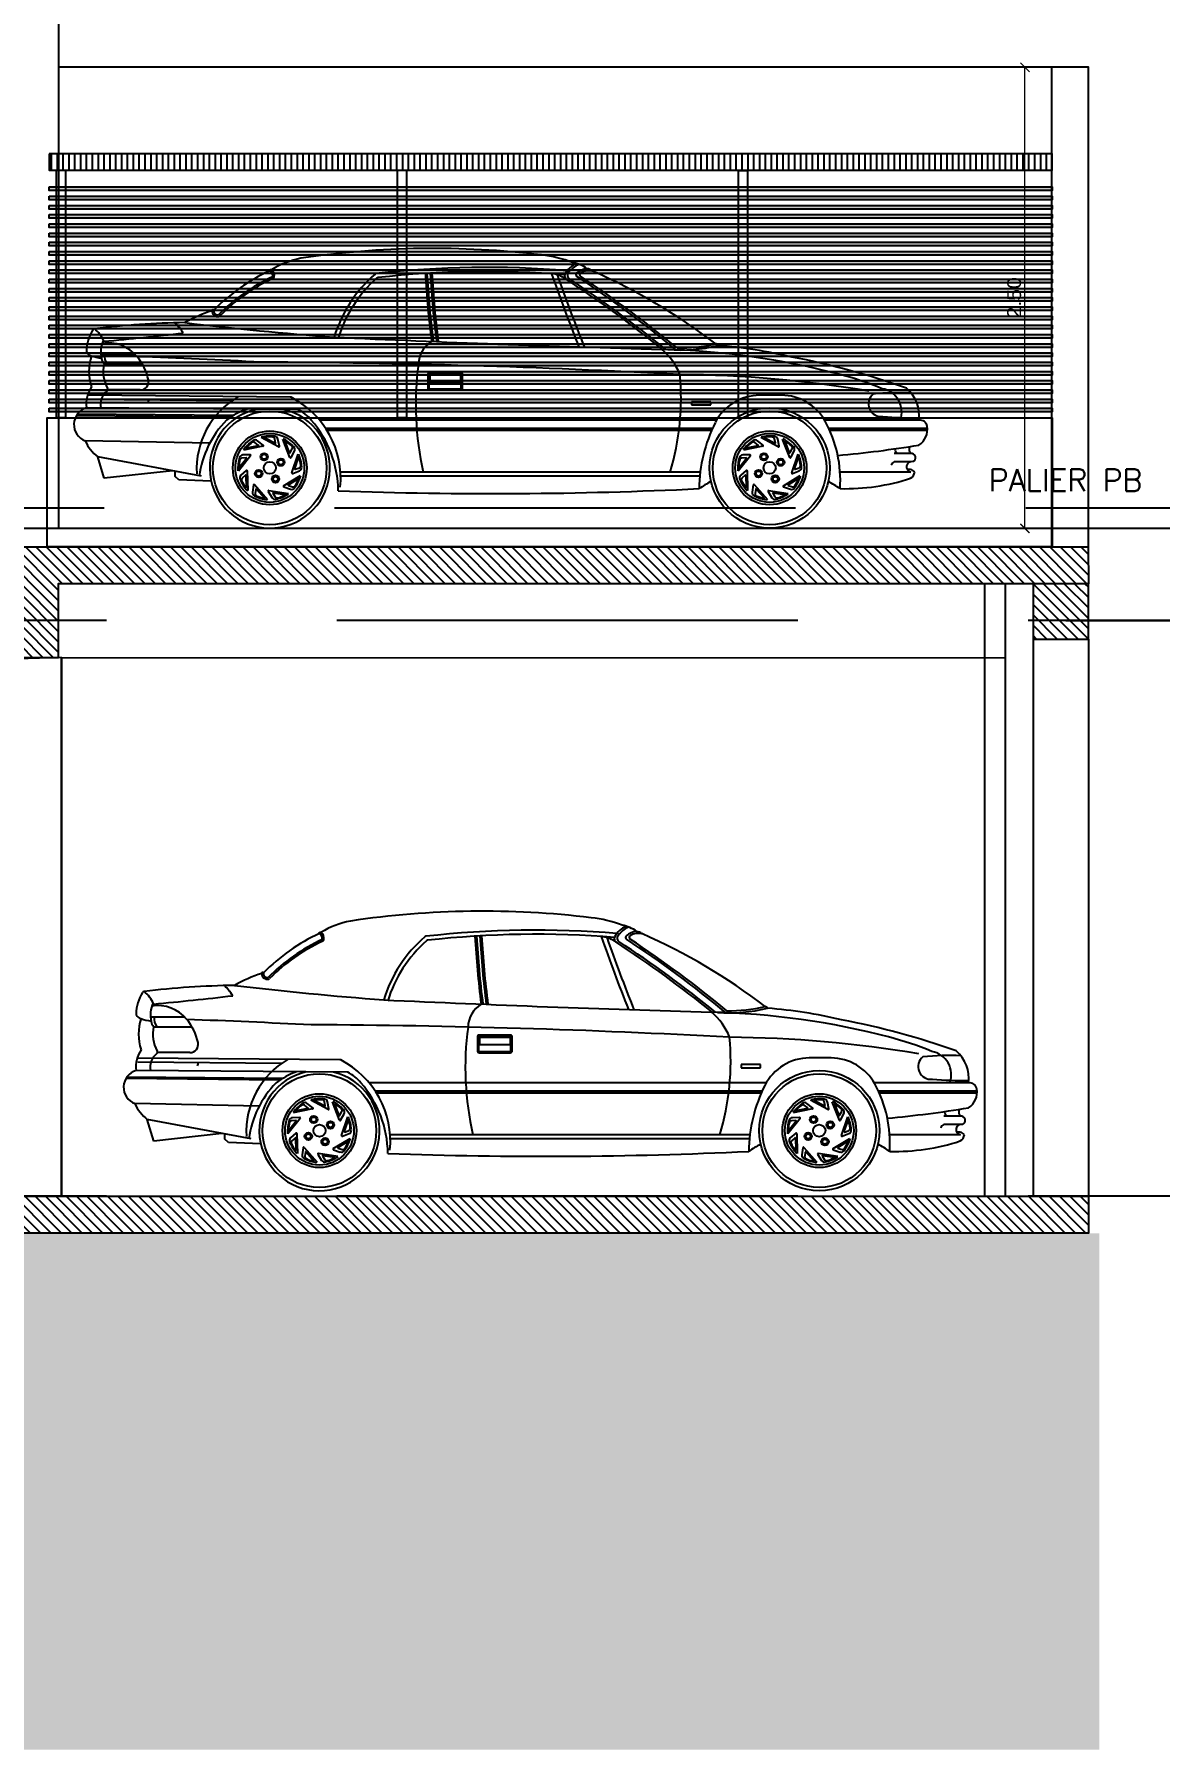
# Model space of a CAD drawing. Header units: metres. Extents: x 126 to 596, y -539 to -70.
# Drawn here: x 364.92 to 371.02, y -403.22 to -393.92 of the extents above; entities that cross this region are included whole.
import ezdxf

# ---------------------------------------------------------------- set-up
doc = ezdxf.new("R2010")
doc.units = ezdxf.units.M
doc.header["$LTSCALE"] = 10
doc.linetypes.add('CENTRO', pattern=[2, 1.25, -0.25, 0.25, -0.25])
doc.linetypes.add('HIDDEN', pattern=[0.375, 0.25, -0.125])
for name, color, linetype in [('-SAN 8', 8, 'CENTRO'), ('0.1', 1, 'Continuous'), ('01', 1, 'Continuous'), ('2', 2, 'Continuous'), ('3', 3, 'Continuous'), ('_ARQ-equipamiento', 8, 'Continuous'), ('A- Hatch Hormigon', 255, 'Continuous'), ('A-Muros', 4, 'Continuous'), ('A-Pisos', 1, 'Continuous'), ('A-Proyección', 1, 'HIDDEN'), ('Dr Ejes en bloque', 4, 'Continuous'), ('PISO', 251, 'Continuous'), ('TCOTA', 1, 'Continuous'), ('Texto', 3, 'Continuous')]:
    doc.layers.add(name, color=color, linetype=linetype)
doc.styles.add('1-50', font='arial.ttf', dxfattribs={"width": 1.1, "height": 0.075})
doc.styles.add('T12', font='romans.shx', dxfattribs={"height": 0.12})
doc.dimstyles.new('1-50', dxfattribs={"dimscale": 0, "dimtxt": 0.075, "dimasz": 0.05, "dimexe": 0, "dimexo": 0.025, "dimgap": 0.02, "dimtad": 1, "dimzin": 4, "dimdsep": 46, "dimtxsty": '1-50', "dimblk": 'ARCHTICK', "dimcen": 0.09, "dimclrd": 256, "dimclre": 8, "dimclrt": 2, "dimadec": 0, "dimazin": 3, "dimtfac": 1, "dimtofl": 0, "dimtmove": 2, "dimatfit": 3, "dimldrblk": 'OPEN90', "dimfxl": 1, "dimtolj": 1, "dimtzin": 0, "dimlwd": 18, "dimlwe": 18, "dimarcsym": 0})
doc.dimstyles.new('DIM50', dxfattribs={"dimtxt": 0.12, "dimasz": 0.07, "dimexe": 0.1, "dimexo": 0.05, "dimgap": 0.06, "dimtad": 1, "dimzin": 4, "dimdsep": 46, "dimtxsty": 'T12', "dimblk1": 'COTA1', "dimblk2": 'COTA1', "dimsah": 1, "dimcen": 0.07, "dimclrt": 3, "dimadec": 0, "dimazin": 0, "dimtfac": 1, "dimtmove": 2, "dimatfit": 0, "dimldrblk": 'COTA1', "dimfxl": 1, "dimtolj": 1, "dimtzin": 4, "dimarcsym": 0})

# ---------------------------------------------------------------- blocks, each defined once
blk = doc.blocks.new('COTA1')
for p, q in [((-1.5, 0), (1, 0)), ((0, 1), (0, -1))]:
    blk.add_line(p, q)
at = {"const_width": 0.2}
blk.add_lwpolyline([(-0.5, -0.5), (0.5, 0.5)], dxfattribs=at)
blk = doc.blocks.new('*D63')
at = {"layer": 'Defpoints', "color": 0, "transparency": 16777216}
for p in [(568.9602, -297.7136), (566.0693, -298.2136), (568.9602, -298.2136)]:
    blk.add_point(p, dxfattribs=at)
at = {"layer": 'TCOTA', "color": 0, "lineweight": -2, "transparency": 16777216}
for p, q in [((569.0102, -297.7136), (569.0602, -297.7136)), ((568.9602, -297.7836), (568.9602, -298.1436)), ((566.1193, -298.2136), (569.0602, -298.2136))]:
    blk.add_line(p, q, dxfattribs=at)
at = {"layer": 'TCOTA', "color": 0, "lineweight": -2, "transparency": 16777216, "xscale": 0.07, "yscale": 0.07, "zscale": 0.07}
for p, rotation in [((568.9602, -297.7136), 90), ((568.9602, -298.2136), 270)]:
    blk.add_blockref('COTA1', p, dxfattribs=dict(at, rotation=rotation))
at = {"layer": 'TCOTA', "color": 3, "transparency": 16777216, "insert": (568.8402, -297.9636), "char_height": 0.12, "attachment_point": 5, "rotation": 90, "style": 'T12'}
blk.add_mtext('\\A1;.50', dxfattribs=at)
blk = doc.blocks.new('Cabrioc')
for p, q in [((-2.0187, 0.9228), (-2.2036, 0.9228)), ((-1.9789, 0.8694), (-2.1896, 0.8694)), ((-0.4313, 0.8147), (-0.4313, 0.7412)), ((-0.4246, 0.8147), (-0.4246, 0.7412)), ((-0.2537, 0.8259), (-0.4201, 0.8259)), ((-0.2537, 0.8192), (-0.4201, 0.8192)), ((-0.2537, 0.8124), (-0.4201, 0.8124)), ((-0.4201, 0.8124), (-0.4201, 0.7726)), ((-0.2537, 0.7726), (-0.4201, 0.7726)), ((-0.2537, 0.8124), (-0.2537, 0.7726)), ((-0.2492, 0.7412), (-0.2492, 0.8147)), ((-0.2425, 0.7412), (-0.2425, 0.8147)), ((-1.493, 0.6721), (-2.2735, 0.6788)), ((-1.1771, 0.6919), (-2.2733, 0.7013)), ((-1.9905, 0.7306), (-2.1671, 0.7306)), ((-0.4201, 0.7367), (-0.2537, 0.7367)), ((-0.4201, 0.73), (-0.2537, 0.73)), ((1.1047, 0.6661), (0.9999, 0.6661)), ((0.9999, 0.6661), (0.9999, 0.6488)), ((1.1047, 0.6488), (1.1047, 0.6661)), ((1.4876, 0.7014), (1.3694, 0.7014)), ((-1.5009, 0.5821), (-2.338, 0.5894)), ((-1.4868, 0.591), (-2.3323, 0.5983)), ((-1.1348, 0.624), (-2.2825, 0.6339)), ((1.1356, 0.5664), (-1.0178, 0.5664)), ((0.9999, 0.6488), (1.1047, 0.6488)), ((2.2333, 0.5664), (1.7214, 0.5664)), ((-1.2409, 0.4215), (-1.3349, 0.4727)), ((-1.2594, 0.4404), (-1.3158, 0.4712)), ((-1.2566, 0.4425), (-1.2613, 0.4656)), ((1.1132, 0.5214), (-0.9846, 0.5214)), ((1.1083, 0.5101), (-0.9774, 0.5101)), ((1.4704, 0.4215), (1.3764, 0.4727)), ((1.4518, 0.4404), (1.3955, 0.4712)), ((1.4547, 0.4425), (1.4499, 0.4656)), ((2.2783, 0.5214), (1.7444, 0.5214)), ((2.2783, 0.5101), (1.7495, 0.5101)), ((-1.6142, 0.4409), (-2.2892, 0.4539)), ((-1.3919, 0.3738), (-1.4587, 0.2901)), ((-1.3945, 0.379), (-1.4338, 0.3779)), ((-1.3251, 0.4251), (-1.43, 0.404)), ((-1.3514, 0.4277), (-1.4144, 0.415)), ((-1.3506, 0.4312), (-1.3691, 0.4458)), ((-1.3237, 0.4308), (-1.3545, 0.4552)), ((-1.2362, 0.425), (-1.2441, 0.4634)), ((-1.1787, 0.3646), (-1.2178, 0.4642)), ((-1.1807, 0.391), (-1.2042, 0.4508)), ((-1.1772, 0.3908), (-1.166, 0.4115)), ((-1.1729, 0.3642), (-1.1542, 0.3988)), ((-1.1677, 0.281), (-1.1335, 0.3825)), ((1.3193, 0.3738), (1.2525, 0.2901)), ((1.3167, 0.379), (1.2775, 0.3779)), ((1.3862, 0.4251), (1.2812, 0.404)), ((1.3598, 0.4277), (1.2968, 0.415)), ((1.3606, 0.4312), (1.3422, 0.4458)), ((1.3875, 0.4308), (1.3567, 0.4552)), ((1.4751, 0.425), (1.4672, 0.4634)), ((1.5325, 0.3646), (1.4935, 0.4642)), ((1.5305, 0.391), (1.5071, 0.4508)), ((1.534, 0.3908), (1.5452, 0.4115)), ((1.5384, 0.3642), (1.557, 0.3988)), ((1.5436, 0.281), (1.5777, 0.3825)), ((2.1883, 0.3864), (2.0985, 0.3864)), ((-1.6592, 0.2626), (-2.2217, 0.3681)), ((-2.1857, 0.2514), (-2.2217, 0.3681)), ((-1.8167, 0.2922), (-2.1857, 0.2514)), ((-1.8007, 0.28), (-1.8007, 0.2893)), ((-1.8007, 0.2614), (-1.8007, 0.28)), ((-1.4138, 0.3588), (-1.4539, 0.3086)), ((-1.4155, 0.2938), (-1.4449, 0.2677)), ((-1.4154, 0.362), (-1.4389, 0.3613)), ((-1.4101, 0.2915), (-1.4075, 0.1845)), ((-1.1634, 0.277), (-1.1269, 0.2915)), ((-1.1523, 0.3025), (-1.1318, 0.3634)), ((-1.1497, 0.3001), (-1.1278, 0.3088)), ((1.0469, 0.2851), (-0.9046, 0.2851)), ((1.2975, 0.3588), (1.2574, 0.3086)), ((1.2957, 0.2938), (1.2664, 0.2677)), ((1.2959, 0.362), (1.2723, 0.3613)), ((1.3011, 0.2915), (1.3037, 0.1845)), ((1.5478, 0.277), (1.5843, 0.2915)), ((1.559, 0.3025), (1.5795, 0.3634)), ((1.5616, 0.3001), (1.5835, 0.3088)), ((2.1888, 0.2851), (1.8054, 0.2851)), ((2.1883, 0.3414), (2.0983, 0.3414)), ((2.1883, 0.2986), (2.1688, 0.2986)), ((-1.782, 0.2428), (-1.8007, 0.2614)), ((-1.6073, 0.2358), (-1.782, 0.2428)), ((-1.4205, 0.2674), (-1.4381, 0.2517)), ((-1.4173, 0.266), (-1.4157, 0.2018)), ((-1.3768, 0.2151), (-1.3825, 0.1762)), ((-1.3712, 0.2168), (-1.3004, 0.1365)), ((-1.3636, 0.1916), (-1.3671, 0.1683)), ((-1.3603, 0.1926), (-1.3178, 0.1445)), ((-1.2129, 0.2099), (-1.1216, 0.2657)), ((-1.2123, 0.2041), (-1.175, 0.1917)), ((-1.1873, 0.2165), (-1.1325, 0.25)), ((-1.1869, 0.213), (-1.1645, 0.2056)), ((1.0444, 0.2626), (-0.9035, 0.2626)), ((1.2907, 0.2674), (1.2731, 0.2517)), ((1.294, 0.266), (1.2956, 0.2018)), ((1.3344, 0.2151), (1.3287, 0.1762)), ((1.3401, 0.2168), (1.4109, 0.1365)), ((1.3476, 0.1916), (1.3442, 0.1683)), ((1.351, 0.1926), (1.3935, 0.1445)), ((1.4983, 0.2099), (1.5897, 0.2657)), ((1.499, 0.2041), (1.5363, 0.1917)), ((1.524, 0.2165), (1.5788, 0.25)), ((1.5244, 0.213), (1.5467, 0.2056)), ((-1.2965, 0.1796), (-1.2759, 0.1462)), ((-1.2933, 0.1846), (-1.1874, 0.1685)), ((-1.2714, 0.1701), (-1.259, 0.1501)), ((-1.2694, 0.1731), (-1.2059, 0.1635)), ((1.4147, 0.1796), (1.4353, 0.1462)), ((1.418, 0.1846), (1.5238, 0.1685)), ((1.4399, 0.1701), (1.4522, 0.1501)), ((1.4418, 0.1731), (1.5053, 0.1635))]:
    blk.add_line(p, q)
for centre, radius in [((-1.288, 0.3076), 0.3082), ((1.4233, 0.3076), 0.3262), ((1.4233, 0.3076), 0.3082), ((-1.288, 0.3076), 0.2002), ((-1.288, 0.3076), 0.1867), ((1.4233, 0.3076), 0.2002), ((1.4233, 0.3076), 0.1867), ((-1.3188, 0.3677), 0.0203), ((-1.3188, 0.3677), 0.0135), ((1.3925, 0.3677), 0.0203), ((1.3925, 0.3677), 0.0135), ((-1.3481, 0.2768), 0.0203), ((-1.3481, 0.2768), 0.0135), ((-1.288, 0.3076), 0.033), ((-1.2279, 0.3384), 0.0203), ((-1.2279, 0.3384), 0.0135), ((1.3632, 0.2768), 0.0203), ((1.3632, 0.2768), 0.0135), ((1.4233, 0.3076), 0.033), ((1.4833, 0.3384), 0.0203), ((1.4833, 0.3384), 0.0135), ((-1.2572, 0.2476), 0.0203), ((-1.2572, 0.2476), 0.0135), ((1.4541, 0.2476), 0.0203), ((1.4541, 0.2476), 0.0135)]:
    blk.add_circle(centre, radius)
for centre, radius, start, end in [((-0.4004, -3.3596), 4.857, 83.06887, 98.5116), ((-1.0292, 0.974), 0.4784, 100.85104, 121.5539), ((0.1219, 0.8238), 0.6413, 68.728, 84.28053), ((0.443, 1.2837), 0.1494, 117.31468, 149.55919), ((0.443, 1.2837), 0.1381, 112.6905, 144.24338), ((0.3158, 1.2224), 0.2027, 54.60199, 79.00083), ((-0.8504, 0.4318), 1.041, 114.85801, 135.41037), ((-0.8504, 0.4318), 1.005, 114.85801, 135.41037), ((-0.8504, 0.4318), 0.996, 114.92333, 135.37013), ((-1.2822, 1.3696), 0.0124, 77.47805, 161.16908), ((-1.302, 1.35), 0.0299, 347.7909, 61.92513), ((-1.302, 1.35), 0.0389, 350.07956, 54.58326), ((-1.2748, 1.3453), 0.0112, 294.92333, 350.07956), ((-0.2274, 0.7968), 0.745, 131.07937, 162.85416), ((-0.2274, 0.7968), 0.7225, 131.58342, 162.85416), ((-0.7095, 1.3499), 0.0112, 96.46505, 131.07937), ((-0.1144, -3.902), 5.2967, 85.23225, 96.46505), ((-0.7009, 1.3304), 0.009, 96.39592, 131.58342), ((-0.1144, -3.902), 5.2742, 85.36047, 96.39592), ((4.7279, 1.6498), 5.1802, 183.18603, 187.27983), ((4.7279, 1.6498), 5.1712, 183.18603, 187.29673), ((4.7279, 1.6498), 5.1532, 183.18603, 187.3307), ((4.7279, 1.6498), 5.1442, 183.18603, 187.34775), ((8.718, 4.2984), 8.9719, 199.11633, 201.81923), ((0.2308, 1.216), 0.1443, 51.06717, 82.1073), ((8.718, 4.2984), 8.9449, 199.19025, 201.89522), ((0.3337, 1.348), 0.0225, 149.55919, 236.92766), ((-3.0366, -3.8274), 6.1535, 50.92485, 56.92766), ((0.3492, 1.3513), 0.0225, 144.24338, 236.82354), ((-3.0366, -3.8274), 6.1648, 50.78917, 56.82354), ((0.3837, 1.3555), 0.0112, 129.55177, 236.57828), ((0.443, 1.2837), 0.1044, 95.37061, 129.55177), ((-3.0366, -3.8274), 6.1985, 50.36982, 56.57828), ((0.4039, 1.3556), 0.0112, 118.53197, 236.42371), ((-3.0366, -3.8274), 6.2098, 50.40592, 56.42371), ((0.443, 1.2837), 0.0931, 77.44662, 118.53197), ((0.4267, 1.3341), 0.0539, 49.21574, 83.02879), ((-0.8455, -1.6013), 3.251, 52.56595, 66.29824), ((-1.351, 0.3835), 0.8154, 107.85667, 119.22982), ((-1.5957, 1.1588), 0.0055, 44.42912, 170.59491), ((-1.5704, 1.1586), 0.0307, 178.02472, 279.50005), ((-1.5704, 1.1586), 0.0217, 169.34911, 281.47164), ((-1.5672, 1.1394), 0.0112, 279.50005, 315.37013), ((-2.0579, 0.936), 0.2246, 147.43468, 178.97552), ((-2.2377, 1.0508), 0.0112, 96.82811, 147.43468), ((-1.6737, -3.659), 4.7547, 90.90976, 96.82811), ((-2.3496, 0.9259), 0.1753, 22.79672, 50.89492), ((-3.6895, 17.4083), 16.4829, 275.22675, 276.7288), ((-1.9529, 0.9258), 0.2251, 30.15651, 48.33491), ((0.5074, 20.1008), 19.1391, 263.22879, 265.66526), ((-2.2712, 0.9398), 0.0112, 178.97552, 205.073), ((-2.2492, 0.9501), 0.0355, 205.073, 258.45127), ((-2.0579, 0.936), 0.1472, 154.34039, 194.15636), ((-2.1647, 0.7834), 0.2019, 39.05616, 99.34027), ((3.8279, 104.5147), 103.608, 267.362797, 268.346466), ((-0.3339, 0.8667), 0.148, 121.14043, 179.02399), ((0.7416, -3.25), 4.2009, 75.32574, 88.6813), ((0.6389, 0.7023), 0.3178, 20.55561, 51.14831), ((0.9379, 1.7894), 0.8431, 265.51724, 284.01005), ((0.9379, 1.7894), 0.8318, 268.84731, 283.39259), ((1.1299, 0.9675), 0.0127, 17.92338, 86.95433), ((0.9316, -1.6896), 2.6693, 76.74028, 85.47805), ((-1.9997, 0.8308), 0.2694, 161.74607, 198.25393), ((-2.161, 1.187), 0.288, 250.66144, 261.99445), ((-2.1513, 0.9052), 0.0496, 185.96476, 223.34881), ((-1.9997, 0.8308), 0.192, 167.87026, 208.64232), ((-2.1054, 0.9167), 0.0797, 173.94548, 216.3362), ((-5.0174, -76.3399), 77.3091, 87.26837, 87.769101), ((-2.225, 0.7266), 0.2845, 11.81262, 40.29898), ((-1.5633, -45.0475), 45.9294, 86.88005, 89.71269), ((1.1476, 0.6503), 1.6442, 172.34929, 192.83304), ((0.7518, -3.2377), 4.2212, 70.42917, 79.18536), ((-2.1178, 0.6539), 0.1658, 146.08954, 186.91899), ((-1.9905, 0.7756), 0.045, 270, 11.81262), ((-0.4201, 0.8147), 0.0112, 90, 180), ((-0.4201, 0.8147), 0.0045, 90, 180), ((-0.2537, 0.8147), 0.0112, 0, 90), ((-0.2537, 0.8147), 0.0045, 0, 90), ((-0.4174, 0.6831), 1.3602, 342.98802, 5.51875), ((0.8809, -5.7225), 6.5366, 80.46867, 89.51277), ((1.3468, -0.9316), 1.8048, 67.60726, 75.4738), ((-2.1178, 0.6539), 0.0884, 127.12573, 193.5067), ((-2.178, 0.7333), 0.0112, 307.12573, 28.64232), ((-2.225, 0.7266), 0.2845, 346.34859, 349.75272), ((-1.2327, 0.3024), 0.4521, 119.92136, 183.39672), ((-1.1772, 0.6806), 0.0112, 62.64047, 89.50604), ((-1.4005, 0.249), 0.4972, 354.61477, 62.64047), ((-0.4201, 0.7412), 0.0112, 180, 270), ((-0.4201, 0.7412), 0.0045, 180, 270), ((-0.2537, 0.7412), 0.0045, 270, 0), ((-0.2537, 0.7412), 0.0112, 270, 0), ((1.3694, 0.4314), 0.27, 90, 153.25586), ((1.4876, 0.4314), 0.27, 28.60975, 90), ((2.0287, 0.6545), 0.0687, 128.65773, 277.17512), ((2.1304, -0.7994), 1.5145, 87.70805, 95.47902), ((2.011, 0.6105), 0.1288, 339.98769, 79.56685), ((2.0385, 0.5903), 0.1962, 353.00409, 49.56872), ((-2.2551, 0.5427), 0.0952, 106.74465, 248.96018), ((-1.1409, 0.1936), 0.5341, 135.72999, 172.57235), ((-1.288, 0.3076), 0.3262, 102.67978, 76.3323), ((-1.2732, 0.235), 0.4152, 109.48638, 127.03941), ((-1.2239, 0.4393), 0.2051, 38.28889, 64.22634), ((-1.5111, 0.1758), 0.5945, 0.77732, 41.07169), ((1.1318, 0.2373), 0.6753, 356.4204, 28.60975), ((2.208, 2.681), 2.1016, 265.34043, 270.72089), ((2.2387, 0.5267), 0.04, 8.52035, 97.73985), ((-1.2855, 0.2338), 0.2462, 84.34415, 101.48811), ((-1.3154, 0.4718), 0.000778, 101.48811, 241.39898), ((-1.2862, 0.3278), 0.1477, 84.34415, 101.48811), ((-1.2727, 0.4632), 0.0117, 11.62645, 84.34415), ((-1.2631, 0.4595), 0.0194, 11.62645, 84.34415), ((-1.3335, 0.2495), 0.2462, 44.34415, 61.48811), ((1.8595, 0.1844), 0.8188, 153.25586, 179.25077), ((1.4258, 0.2338), 0.2462, 84.34415, 101.48811), ((1.3958, 0.4718), 0.000778, 101.48811, 241.39898), ((1.4251, 0.3278), 0.1477, 84.34415, 101.48811), ((1.4385, 0.4632), 0.0117, 11.62645, 84.34415), ((1.4481, 0.4595), 0.0194, 11.62645, 84.34415), ((1.3777, 0.2495), 0.2462, 44.34415, 61.48811), ((2.1777, 0.5167), 0.1019, 303.09007, 9.58693), ((-2.0783, 0.5504), 0.232, 204.59068, 231.80669), ((-1.4332, 0.3585), 0.0194, 91.62645, 164.34415), ((-1.2386, 0.2527), 0.2462, 124.34415, 141.48811), ((-1.4146, 0.4158), 0.000778, 141.48811, 281.39898), ((-1.2996, 0.3243), 0.1477, 124.34415, 141.48811), ((-1.3945, 0.3758), 0.00324, 321.39898, 91.62645), ((-1.3763, 0.4366), 0.0117, 51.62645, 124.34415), ((-1.3666, 0.44), 0.0194, 51.62645, 124.34415), ((-1.3518, 0.4296), 0.00194, 281.39898, 51.62645), ((-1.3257, 0.4283), 0.00324, 281.39898, 51.62645), ((-1.2585, 0.4421), 0.00194, 241.39898, 11.62645), ((-1.2393, 0.4243), 0.00324, 241.39898, 11.62645), ((-1.2034, 0.4511), 0.000778, 61.48811, 201.39898), ((-1.2736, 0.3219), 0.1477, 44.34415, 61.48811), ((-1.1789, 0.3917), 0.00194, 201.39898, 331.62645), ((-1.1763, 0.417), 0.0117, 331.62645, 44.34415), ((-1.1713, 0.408), 0.0194, 331.62645, 44.34415), ((-1.3602, 0.2924), 0.2462, 4.34415, 21.48811), ((1.278, 0.3585), 0.0194, 91.62645, 164.34415), ((1.4726, 0.2527), 0.2462, 124.34415, 141.48811), ((1.2967, 0.4158), 0.000778, 141.48811, 281.39898), ((1.4117, 0.3243), 0.1477, 124.34415, 141.48811), ((1.3168, 0.3758), 0.00324, 321.39898, 91.62645), ((1.3349, 0.4366), 0.0117, 51.62645, 124.34415), ((1.3447, 0.44), 0.0194, 51.62645, 124.34415), ((1.3594, 0.4296), 0.00194, 281.39898, 51.62645), ((1.3855, 0.4283), 0.00324, 281.39898, 51.62645), ((1.4528, 0.4421), 0.00194, 241.39898, 11.62645), ((1.4719, 0.4243), 0.00324, 241.39898, 11.62645), ((1.5078, 0.4511), 0.000778, 61.48811, 201.39898), ((1.4376, 0.3219), 0.1477, 44.34415, 61.48811), ((1.5323, 0.3917), 0.00194, 201.39898, 331.62645), ((1.535, 0.417), 0.0117, 331.62645, 44.34415), ((1.5399, 0.408), 0.0194, 331.62645, 44.34415), ((1.351, 0.2924), 0.2462, 4.34415, 21.48811), ((1.2536, 6.3493), 5.9984, 275.15783, 279.39958), ((2.1242, 0.4042), 0.0194, 157.06895, 247.01167), ((2.2108, 0.4073), 0.0307, 148.08544, 222.91057), ((2.1913, 0.3632), 0.0234, 291.45173, 97.39691), ((-1.2149, 0.2973), 0.2462, 164.34415, 181.48811), ((-1.3075, 0.3129), 0.1477, 164.34415, 181.48811), ((-1.4545, 0.3091), 0.000778, 181.48811, 321.39898), ((-1.4386, 0.3497), 0.0117, 91.62645, 164.34415), ((-1.4134, 0.2914), 0.00324, 1.39898, 131.62645), ((-1.4153, 0.36), 0.00194, 321.39898, 91.62645), ((-1.1757, 0.3658), 0.00324, 201.39898, 331.62645), ((-1.1646, 0.28), 0.00324, 161.39898, 291.62645), ((-1.1504, 0.3019), 0.00194, 161.39898, 291.62645), ((-1.131, 0.3632), 0.000778, 21.48811, 161.39898), ((-1.2678, 0.3093), 0.1477, 4.34415, 21.48811), ((-1.1321, 0.3196), 0.0117, 291.62645, 4.34415), ((-1.1341, 0.3095), 0.0194, 291.62645, 4.34415), ((1.4964, 0.2973), 0.2462, 164.34415, 181.48811), ((1.4037, 0.3129), 0.1477, 164.34415, 181.48811), ((1.2568, 0.3091), 0.000778, 181.48811, 321.39898), ((1.2727, 0.3497), 0.0117, 91.62645, 164.34415), ((1.2979, 0.2914), 0.00324, 1.39898, 131.62645), ((1.2959, 0.36), 0.00194, 321.39898, 91.62645), ((1.5355, 0.3658), 0.00324, 201.39898, 331.62645), ((1.5466, 0.28), 0.00324, 161.39898, 291.62645), ((1.5608, 0.3019), 0.00194, 161.39898, 291.62645), ((1.5802, 0.3632), 0.000778, 21.48811, 161.39898), ((1.4435, 0.3093), 0.1477, 4.34415, 21.48811), ((1.5792, 0.3196), 0.0117, 291.62645, 4.34415), ((1.5772, 0.3095), 0.0194, 291.62645, 4.34415), ((2.1129, 0.3147), 0.0304, 118.83361, 166.63856), ((2.1943, 0.3133), 0.0287, 78.90137, 258.90137), ((2.1838, 0.2661), 0.0329, 35.50322, 82.15555), ((2.1638, 0.2918), 0.0472, 301.24891, 351.93654), ((-1.4319, 0.2532), 0.0194, 131.62645, 204.34415), ((-1.2253, 0.3467), 0.2462, 204.34415, 221.48811), ((-1.4304, 0.243), 0.0117, 131.62645, 204.34415), ((-1.3064, 0.2991), 0.1477, 204.34415, 221.48811), ((-1.4192, 0.2659), 0.00194, 1.39898, 131.62645), ((-1.4165, 0.2018), 0.000778, 221.48811, 1.39898), ((-1.3736, 0.2146), 0.00324, 41.39898, 171.62645), ((-1.3617, 0.1913), 0.00194, 41.39898, 171.62645), ((-1.2112, 0.2072), 0.00324, 121.39898, 251.62645), ((-1.1863, 0.2148), 0.00194, 121.39898, 251.62645), ((-1.1689, 0.2102), 0.0194, 251.62645, 324.34415), ((-1.1608, 0.2166), 0.0117, 251.62645, 324.34415), ((-1.3532, 0.3424), 0.2462, 324.34415, 341.48811), ((-1.2714, 0.296), 0.1477, 324.34415, 341.48811), ((-1.132, 0.2493), 0.000778, 341.48811, 121.39898), ((-0.0707, 23.2876), 23.1192, 267.9029, 272.75566), ((1.4233, -0.3661), 0.6792, 117.90547, 124.27686), ((1.2793, 0.2532), 0.0194, 131.62645, 204.34415), ((1.4859, 0.3467), 0.2462, 204.34415, 221.48811), ((1.2809, 0.243), 0.0117, 131.62645, 204.34415), ((1.4049, 0.2991), 0.1477, 204.34415, 221.48811), ((1.292, 0.2659), 0.00194, 1.39898, 131.62645), ((1.2948, 0.2018), 0.000778, 221.48811, 1.39898), ((1.3377, 0.2146), 0.00324, 41.39898, 171.62645), ((1.3495, 0.1913), 0.00194, 41.39898, 171.62645), ((1.5, 0.2072), 0.00324, 121.39898, 251.62645), ((1.525, 0.2148), 0.00194, 121.39898, 251.62645), ((1.5424, 0.2102), 0.0194, 251.62645, 324.34415), ((1.5504, 0.2166), 0.0117, 251.62645, 324.34415), ((1.3581, 0.3424), 0.2462, 324.34415, 341.48811), ((1.4398, 0.296), 0.1477, 324.34415, 341.48811), ((1.5792, 0.2493), 0.000778, 341.48811, 121.39898), ((1.4233, -0.3661), 0.6792, 55.72314, 62.09453), ((1.8314, 1.3496), 1.1547, 268.72902, 288.00275), ((-1.3633, 0.1734), 0.0194, 171.62645, 244.34415), ((-1.2651, 0.3778), 0.2462, 244.34415, 261.48811), ((-1.3555, 0.1666), 0.0117, 171.62645, 244.34415), ((-1.2966, 0.2893), 0.1477, 244.34415, 261.48811), ((-1.3184, 0.1439), 0.000778, 261.48811, 41.39898), ((-1.2938, 0.1813), 0.00324, 81.39898, 211.62645), ((-1.2594, 0.1564), 0.0194, 211.62645, 284.34415), ((-1.2697, 0.1712), 0.00194, 81.39898, 211.62645), ((-1.2491, 0.1562), 0.0117, 211.62645, 284.34415), ((-1.3156, 0.3761), 0.2462, 284.34415, 301.48811), ((-1.2828, 0.288), 0.1477, 284.34415, 301.48811), ((-1.206, 0.1627), 0.000778, 301.48811, 81.39898), ((1.348, 0.1734), 0.0194, 171.62645, 244.34415), ((1.4462, 0.3778), 0.2462, 244.34415, 261.48811), ((1.3557, 0.1666), 0.0117, 171.62645, 244.34415), ((1.4146, 0.2893), 0.1477, 244.34415, 261.48811), ((1.3929, 0.1439), 0.000778, 261.48811, 41.39898), ((1.4175, 0.1813), 0.00324, 81.39898, 211.62645), ((1.4519, 0.1564), 0.0194, 211.62645, 284.34415), ((1.4415, 0.1712), 0.00194, 81.39898, 211.62645), ((1.4622, 0.1562), 0.0117, 211.62645, 284.34415), ((1.3957, 0.3761), 0.2462, 284.34415, 301.48811), ((1.4285, 0.288), 0.1477, 284.34415, 301.48811), ((1.5052, 0.1627), 0.000778, 301.48811, 81.39898)]:
    blk.add_arc(centre, radius, start, end)
blk = doc.blocks.new('DDA')
at = {"layer": '0.1'}
h = blk.add_hatch(dxfattribs=at)
h.set_pattern_fill('ANSI31', color=253, scale=0.01, angle=45)
h.set_pattern_definition([(90, (-233.76469, -242.210307), (-0.03175, 0), [])])
h.paths.add_polyline_path([(364.995, -347.6831), (364.995, -347.7711), (370.4371, -347.7711), (370.4371, -347.6831)])
at = {"layer": '0.1', "transparency": 33554457}
h = blk.add_hatch(color=253, dxfattribs=at)
h.dxf.hatch_style = 1
h.paths.add_polyline_path([(364.995, -347.8622), (370.4371, -347.8622), (370.4371, -347.8822), (364.995, -347.8822)])
h.paths.add_polyline_path([(364.995, -347.9122), (370.4371, -347.9122), (370.4371, -347.9322), (364.995, -347.9322)])
h.paths.add_polyline_path([(364.995, -347.9622), (370.4371, -347.9622), (370.4371, -347.9822), (364.995, -347.9822)])
h.paths.add_polyline_path([(364.995, -348.0122), (370.4371, -348.0122), (370.4371, -348.0322), (364.995, -348.0322)])
h.paths.add_polyline_path([(364.995, -348.1122), (370.4371, -348.1122), (370.4371, -348.1322), (364.995, -348.1322)])
h.paths.add_polyline_path([(364.995, -348.0622), (370.4371, -348.0622), (370.4371, -348.0822), (364.995, -348.0822)])
h.paths.add_polyline_path([(364.995, -348.1622), (370.4371, -348.1622), (370.4371, -348.1822), (364.995, -348.1822)])
h.paths.add_polyline_path([(364.995, -348.2122), (370.4371, -348.2122), (370.4371, -348.2322), (364.995, -348.2322)])
h.paths.add_polyline_path([(364.995, -348.2622), (370.4371, -348.2622), (370.4371, -348.2822), (364.995, -348.2822)])
h.paths.add_polyline_path([(364.995, -348.3622), (370.4371, -348.3622), (370.4371, -348.3822), (364.995, -348.3822)])
h.paths.add_polyline_path([(364.995, -348.3122), (370.4371, -348.3122), (370.4371, -348.3322), (364.995, -348.3322)])
h.paths.add_polyline_path([(364.995, -348.4122), (370.4371, -348.4122), (370.4371, -348.4322), (364.995, -348.4322)])
h.paths.add_polyline_path([(364.995, -348.4622), (370.4371, -348.4622), (370.4371, -348.4822), (364.995, -348.4822)])
h.paths.add_polyline_path([(364.995, -348.5122), (370.4371, -348.5122), (370.4371, -348.5322), (364.995, -348.5322)])
h.paths.add_polyline_path([(364.995, -348.6122), (370.4371, -348.6122), (370.4371, -348.6322), (364.995, -348.6322)])
h.paths.add_polyline_path([(364.995, -348.5622), (370.4371, -348.5622), (370.4371, -348.5822), (364.995, -348.5822)])
h.paths.add_polyline_path([(364.995, -348.6622), (370.4371, -348.6622), (370.4371, -348.6822), (364.995, -348.6822)])
h.paths.add_polyline_path([(364.995, -348.7122), (370.4371, -348.7122), (370.4371, -348.7322), (364.995, -348.7322)])
h.paths.add_polyline_path([(364.995, -348.7622), (370.4371, -348.7622), (370.4371, -348.7822), (364.995, -348.7822)])
h.paths.add_polyline_path([(364.995, -348.8622), (370.4371, -348.8622), (370.4371, -348.8822), (364.995, -348.8822)])
h.paths.add_polyline_path([(364.995, -348.8122), (370.4371, -348.8122), (370.4371, -348.8322), (364.995, -348.8322)])
h.paths.add_polyline_path([(364.995, -348.9122), (370.4371, -348.9122), (370.4371, -348.9322), (364.995, -348.9322)])
h.paths.add_polyline_path([(364.995, -348.9622), (370.4371, -348.9622), (370.4371, -348.9822), (364.995, -348.9822)])
h.paths.add_polyline_path([(364.995, -349.0122), (370.4371, -349.0122), (370.4371, -349.0322), (364.995, -349.0322)])
h.paths.add_polyline_path([(364.995, -349.0622), (370.4371, -349.0622), (370.4371, -349.0822), (364.995, -349.0822)])
at = {"layer": 'A- Hatch Hormigon', "transparency": 33554687}
h = blk.add_hatch(dxfattribs=at)
h.set_pattern_fill('ANSI31', color=256, scale=0.0125, angle=-90)
h.set_pattern_definition([(315, (0, 26.88116), (0.0280633004, 0.0280633004), [])])
h.paths.add_polyline_path([(342.1673, -349.8133), (341.2456, -349.8133), (341.2453, -350.0647), (341.2453, -350.252), (341.4453, -350.2903), (341.4453, -350.0143), (342.1673, -350.0143)])
h.paths.add_polyline_path([(341.4453, -350.2903), (341.2453, -350.252), (341.2453, -350.4143), (341.4453, -350.4143)])
h.paths.add_polyline_path([(370.6319, -349.8137), (343.2698, -349.8133), (343.2688, -349.8139), (343.2678, -349.8133), (342.1673, -349.8133), (342.1673, -350.0143), (346.3944, -350.0143), (346.3944, -350.4143), (346.5944, -350.4143), (346.5944, -350.0143), (351.6453, -350.0143), (351.6453, -350.4143), (351.8453, -350.4143), (351.8453, -350.0143), (355.3953, -350.0143), (355.3953, -350.4143), (355.5953, -350.4143), (355.5953, -350.0143), (358.0954, -350.0143), (358.0954, -350.4143), (358.2954, -350.4143), (358.2954, -350.0143), (364.8453, -350.0133), (364.8453, -350.4143), (365.0453, -350.4143), (365.0453, -350.0133), (370.6342, -350.0133)])
at = {"color": 1}
blk.add_line((365.0634, -350.4139), (370.1835, -350.4147), dxfattribs=at)
at = {"color": 6}
blk.add_lwpolyline([(370.633, -349.8136), (370.633, -347.2137), (370.433, -347.2137), (370.433, -349.8137)], close=True, dxfattribs=at)
at = {"color": 5}
blk.add_lwpolyline([(341.2456, -349.8133), (370.6319, -349.8137), (370.6342, -350.0133), (365.0453, -350.0133), (365.0453, -350.4143), (364.8453, -350.4143), (364.8453, -350.0133), (358.2954, -350.0143), (358.2954, -350.4143), (358.0954, -350.4143), (358.0954, -350.0143), (355.5953, -350.0143), (355.5953, -350.4143), (355.3953, -350.4143), (355.3953, -350.0143), (351.8453, -350.0143)], dxfattribs=at)
at = {"layer": '0.1', "color": 253}
for points in [[(364.995, -347.6831), (364.995, -347.7711), (370.4371, -347.7711), (370.4371, -347.6831)], [(365.035, -349.1137), (365.035, -347.7711), (365.085, -347.7711), (365.085, -349.1137)], [(366.8849, -349.1144), (366.8849, -347.7719), (366.9349, -347.7719), (366.9349, -349.1144)], [(368.7348, -349.1152), (368.7348, -347.7726), (368.7848, -347.7726), (368.7848, -349.1152)], [(364.995, -347.8622), (370.4371, -347.8622), (370.4371, -347.8822), (364.995, -347.8822)], [(364.995, -347.9122), (370.4371, -347.9122), (370.4371, -347.9322), (364.995, -347.9322)], [(364.995, -347.9622), (370.4371, -347.9622), (370.4371, -347.9822), (364.995, -347.9822)], [(364.995, -348.0122), (370.4371, -348.0122), (370.4371, -348.0322), (364.995, -348.0322)], [(364.995, -348.0622), (370.4371, -348.0622), (370.4371, -348.0822), (364.995, -348.0822)], [(364.995, -348.1122), (370.4371, -348.1122), (370.4371, -348.1322), (364.995, -348.1322)], [(364.995, -348.1622), (370.4371, -348.1622), (370.4371, -348.1822), (364.995, -348.1822)], [(364.995, -348.2122), (370.4371, -348.2122), (370.4371, -348.2322), (364.995, -348.2322)], [(364.995, -348.2622), (370.4371, -348.2622), (370.4371, -348.2822), (364.995, -348.2822)], [(364.995, -348.3122), (370.4371, -348.3122), (370.4371, -348.3322), (364.995, -348.3322)], [(364.995, -348.3622), (370.4371, -348.3622), (370.4371, -348.3822), (364.995, -348.3822)], [(364.995, -348.4122), (370.4371, -348.4122), (370.4371, -348.4322), (364.995, -348.4322)], [(364.995, -348.4622), (370.4371, -348.4622), (370.4371, -348.4822), (364.995, -348.4822)], [(364.995, -348.5122), (370.4371, -348.5122), (370.4371, -348.5322), (364.995, -348.5322)], [(364.995, -348.5622), (370.4371, -348.5622), (370.4371, -348.5822), (364.995, -348.5822)], [(364.995, -348.6122), (370.4371, -348.6122), (370.4371, -348.6322), (364.995, -348.6322)], [(364.995, -348.6622), (370.4371, -348.6622), (370.4371, -348.6822), (364.995, -348.6822)], [(364.995, -348.7122), (370.4371, -348.7122), (370.4371, -348.7322), (364.995, -348.7322)], [(364.995, -348.7622), (370.4371, -348.7622), (370.4371, -348.7822), (364.995, -348.7822)], [(364.995, -348.8122), (370.4371, -348.8122), (370.4371, -348.8322), (364.995, -348.8322)], [(364.995, -348.8622), (370.4371, -348.8622), (370.4371, -348.8822), (364.995, -348.8822)], [(364.995, -348.9122), (370.4371, -348.9122), (370.4371, -348.9322), (364.995, -348.9322)], [(364.995, -348.9622), (370.4371, -348.9622), (370.4371, -348.9822), (364.995, -348.9822)], [(364.995, -349.0122), (370.4371, -349.0122), (370.4371, -349.0322), (364.995, -349.0322)], [(364.995, -349.0622), (370.4371, -349.0622), (370.4371, -349.0822), (364.995, -349.0822)], [(370.4371, -349.8137), (364.9849, -349.8137), (364.9849, -349.1137), (370.4371, -349.1137)]]:
    blk.add_lwpolyline(points, close=True, dxfattribs=at)
at = {"layer": '01', "color": 1}
for points in [[(365.0456, -346.8836), (365.0456, -349.7137)], [(370.433, -347.2137), (365.0456, -347.2137)]]:
    blk.add_lwpolyline(points, dxfattribs=at)
at = {"layer": '3'}
blk.add_line((370.433, -349.7137, 0), (359.714, -349.7137, 0), dxfattribs=at)
at = {"layer": '0.1', "color": 253}
blk.add_blockref('Cabrioc', (367.4807, -349.6931), dxfattribs=at)
blk = doc.blocks.new('H')
at = {"layer": '-SAN 8', "transparency": 33554508}
h = blk.add_hatch(dxfattribs=at)
h.set_pattern_fill('AR-PARQ1', color=256, scale=0.0015, angle=45, style=0)
h.set_pattern_definition([(135, (-66.3667, 6.0953), (-0.64657844, 0), [0.4572, -0.4572]), (135, (-66.3128, 6.1492), (-0.64657844, 0), [0.4572, -0.4572]), (135, (-66.25893, 6.20307), (-0.64657844, 0), [0.4572, -0.4572]), (135, (-66.20505, 6.25695), (-0.64657844, 0), [0.4572, -0.4572]), (135, (-66.15116, 6.31083), (-0.64657844, 0), [0.4572, -0.4572]), (135, (-66.0973, 6.3647), (-0.64657844, 0), [0.4572, -0.4572]), (135, (-66.0434, 6.4186), (-0.64657844, 0), [0.4572, -0.4572]), (45, (-66.69, 6.4186), (0.64657844, 0), [0.4572, -0.4572]), (45, (-66.74386, 6.4725), (0.64657844, 0), [0.4572, -0.4572]), (45, (-66.79774, 6.52636), (0.64657844, 0), [0.4572, -0.4572]), (45, (-66.85162, 6.58024), (0.64657844, 0), [0.4572, -0.4572]), (45, (-66.9055, 6.6341), (0.64657844, 0), [0.4572, -0.4572]), (45, (-66.9594, 6.688), (0.64657844, 0), [0.4572, -0.4572]), (45, (-67.01327, 6.7419), (0.64657844, 0), [0.4572, -0.4572])])
h.paths.add_polyline_path([(276.4605, -13.1283), (270.7725, -13.1283), (270.7725, -15.9258), (276.4605, -15.9258)])
h.paths.add_polyline_path([(304.3237, -13.1259), (286.4612, -13.1259), (286.4612, -15.9258), (304.3237, -15.9258)])
at = {"layer": 'A- Hatch Hormigon', "transparency": 33554687}
h = blk.add_hatch(dxfattribs=at)
h.set_pattern_fill('ANSI31', color=256, scale=0.0125, angle=-90)
h.set_pattern_definition([(315, (-66.36805, 367.361296), (0.0280633004, 0.0280633004), [])])
h.paths.add_polyline_path([(304.265, -9.6046), (304.265, -9.9046), (304.165, -9.9046), (304.165, -9.6046)])
h.paths.add_polyline_path([(304.015, -9.6046), (304.165, -9.6046), (304.165, -9.9046), (304.015, -9.9046)])
h.paths.add_polyline_path([(303.965, -9.9046), (303.965, -9.6046), (304.015, -9.6046), (304.015, -9.9046)])
h.paths.add_polyline_path([(304.265, -9.9046), (304.265, -9.6046)], flags=17)
h = blk.add_hatch(dxfattribs=at)
h.set_pattern_fill('ANSI31', color=1, scale=0.0125, angle=-90)
h.set_pattern_definition([(315, (-66.36805, 367.439185), (0.0280633004, 0.0280633004), [])])
h.paths.add_polyline_path([(271.0821, -12.9249), (270.7861, -12.9249), (270.7861, -13.1258), (271.0821, -13.1258)])
h.paths.add_polyline_path([(304.265, -12.9249), (271.0821, -12.9249), (271.0821, -13.1258), (276.4612, -13.1258), (276.4605, -15.9258), (286.4612, -15.9258), (286.4612, -13.1249), (304.265, -13.1249)])
h.paths.add_polyline_path([(280.7611, -12.9259), (281.3934, -12.9259), (281.3934, -12.9639), (280.7268, -12.9639), (280.7268, -12.9259)], flags=16)
h.paths.add_polyline_path([(276.6605, -13.1258), (281.3609, -13.1258), (281.3609, -15.7258), (276.6605, -15.7258)], flags=16)
h.paths.add_polyline_path([(281.5267, -12.9639), (281.5267, -12.9259), (282.1607, -12.9259), (282.1607, -12.9258), (282.1932, -12.9258), (282.1932, -12.9639)], flags=16)
h.paths.add_polyline_path([(281.5609, -13.1266), (286.2612, -13.1266), (286.2612, -15.7258), (281.5609, -15.7258)], flags=16)
h.paths.add_polyline_path([(277.8259, -14.7731), (280.531, -14.7731), (280.531, -13.9196), (277.8259, -13.9196)], flags=8)
at = {"color": 5}
for points in [[(304.165, -9.6046), (303.965, -9.6046), (303.965, -9.9046), (304.265, -9.9046), (304.265, -9.6046), (304.165, -9.6046)], [(270.7861, -12.9249), (304.265, -12.9249), (304.265, -13.1249), (286.4612, -13.1249), (286.4612, -15.9258), (276.4605, -15.9258), (276.4612, -13.1258), (270.7861, -13.1258), (270.7861, -12.9249)]]:
    blk.add_lwpolyline(points, dxfattribs=at)
at = {"layer": '01'}
blk.add_line((303.7015, -9.6046), (303.7015, -12.925), dxfattribs=at)
at = {"layer": '2'}
for p, q in [((298.694, -10.0049), (298.6953, -12.9259, 0)), ((298.6953, -12.9259, 0), (298.6953, -10.0052)), ((298.6953, -12.9259, 0), (298.6953, -10.0052))]:
    blk.add_line(p, q, dxfattribs=at)
at = {"layer": 'A-Muros'}
blk.add_line((303.815, -12.9267), (303.8155, -9.6046), dxfattribs=at)
at = {"layer": 'A-Muros', "elevation": 0}
for points in [[(303.965, -9.9046), (303.9655, -12.9249)], [(304.265, -9.9046), (304.265, -12.9249)]]:
    blk.add_lwpolyline(points, dxfattribs=at)
at = {"layer": '_ARQ-equipamiento'}
blk.add_blockref('Cabrioc', (301.3819, -12.8773, 0), dxfattribs=at)
blk = doc.blocks.new('_ArchTick')
at = {"color": 0, "linetype": 'ByBlock', "const_width": 0.15}
blk.add_lwpolyline([(-0.5, -0.5), (0.5, 0.5)], dxfattribs=at)
blk = doc.blocks.new('*D57')
at = {"layer": 'A-Proyección', "color": 8, "lineweight": 18, "transparency": 16777216}
for p, q in [((370.408, -394.0949), (370.2891, -394.0949)), ((370.408, -396.5948), (370.2891, -396.5948))]:
    blk.add_line(p, q, dxfattribs=at)
at = {"layer": 'A-Proyección', "lineweight": 18, "transparency": 16777216}
blk.add_line((370.2891, -396.5948), (370.2891, -394.0949), dxfattribs=at)
at = {"layer": 'Defpoints', "color": 0, "transparency": 16777216}
for p in [(370.2891, -394.0949), (370.433, -394.0949, 0), (370.433, -396.5948, 0)]:
    blk.add_point(p, dxfattribs=at)
at = {"layer": 'A-Proyección', "lineweight": 18, "transparency": 16777216, "xscale": 0.05, "yscale": 0.05, "zscale": 0.05}
for p, rotation in [((370.2891, -394.0949), 90), ((370.2891, -396.5948), 270)]:
    blk.add_blockref('_ArchTick', p, dxfattribs=dict(at, rotation=rotation))
at = {"layer": 'A-Proyección', "color": 2, "transparency": 16777216, "insert": (370.2308, -395.3448), "char_height": 0.075, "attachment_point": 5, "rotation": 90, "style": '1-50'}
blk.add_mtext('\\A1;2.50', dxfattribs=at)
blk = doc.blocks.new('_Open90')
at = {"color": 0, "linetype": 'ByBlock', "lineweight": -2}
for p, q in [((0, 0), (-1, 0)), ((-0.5, 0.5), (0, 0)), ((0, 0), (-0.5, -0.5))]:
    blk.add_line(p, q, dxfattribs=at)
blk = doc.blocks.new('niveles')
at = {"layer": 'PISO', "color": 41, "linetype": 'HIDDEN', "true_color": 0xf4ee51}
blk.add_line((572.152, -297.6036), (533.4553, -297.6036), dxfattribs=at)
at = {"layer": 'PISO', "linetype": 'HIDDEN'}
for p, q in [((572.152, -297.7136), (533.4553, -297.7136)), ((572.1651, -298.2136), (533.4553, -298.2136)), ((572.1651, -301.3336), (533.4553, -301.3336))]:
    blk.add_line(p, q, dxfattribs=at)
at = {"layer": 'Texto', "style": 'T12'}
blk.add_text('PALIER PB', height=0.12, dxfattribs=at).set_placement((565.7012, -297.512))
at = {"layer": 'TCOTA'}
dim = blk.add_linear_dim(base=(568.9602, -298.2136), p1=(568.9602, -297.7136), p2=(566.0693, -298.2136), angle=90, dimstyle='DIM50', override={"dimarcsym": 1}, dxfattribs=at)
dim.commit()
dim.dimension.update_dxf_attribs({"geometry": '*D63', "text_midpoint": (568.8402, -297.9636)})

msp = doc.modelspace()

# ---------------------------------------------------------------- linework, layer by layer
at = {"layer": 'A-Pisos', "elevation": 0}
msp.add_lwpolyline([(365.0634, -397.2951), (342.0502, -397.9864)], dxfattribs=at)

# ---------------------------------------------------------------- block references
for name, p in [('DDA', (0, -46.8812, 0)), ('H', (66.368, -387.2899, 0))]:
    msp.add_blockref(name, p)
at = {"layer": 'Dr Ejes en bloque'}
msp.add_blockref('niveles', (-195.608, -98.8812, 0), dxfattribs=at)

# ---------------------------------------------------------------- dimensions: what is measured, and where the dimension line sits
at = {"layer": 'A-Proyección'}
dim = msp.add_linear_dim(base=(370.2891, -394.0949), p1=(370.433, -396.5948, 0), p2=(370.433, -394.0949, 0), angle=90, dimstyle='1-50', override={"dimscale": 1}, dxfattribs=at)
dim.commit()
dim.dimension.update_dxf_attribs({"geometry": '*D57', "text_midpoint": (370.2308, -395.3448)})

doc.saveas('drawing.dxf')
